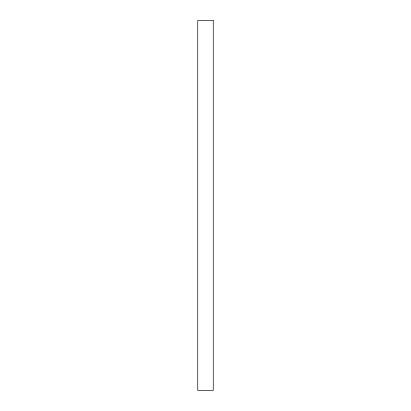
<?xml version="1.0" encoding="UTF-8"?>
<svg xmlns="http://www.w3.org/2000/svg" width="411" height="411" viewBox="0 0 411 411"><rect width="100%" height="100%" fill="white"/><g stroke="black" fill="none" stroke-linecap="round" stroke-linejoin="round"><path stroke-width="0.62" d="M213.252 20.55L197.748 20.55L197.748 390.45L213.252 390.45L213.252 20.55"/></g></svg>
